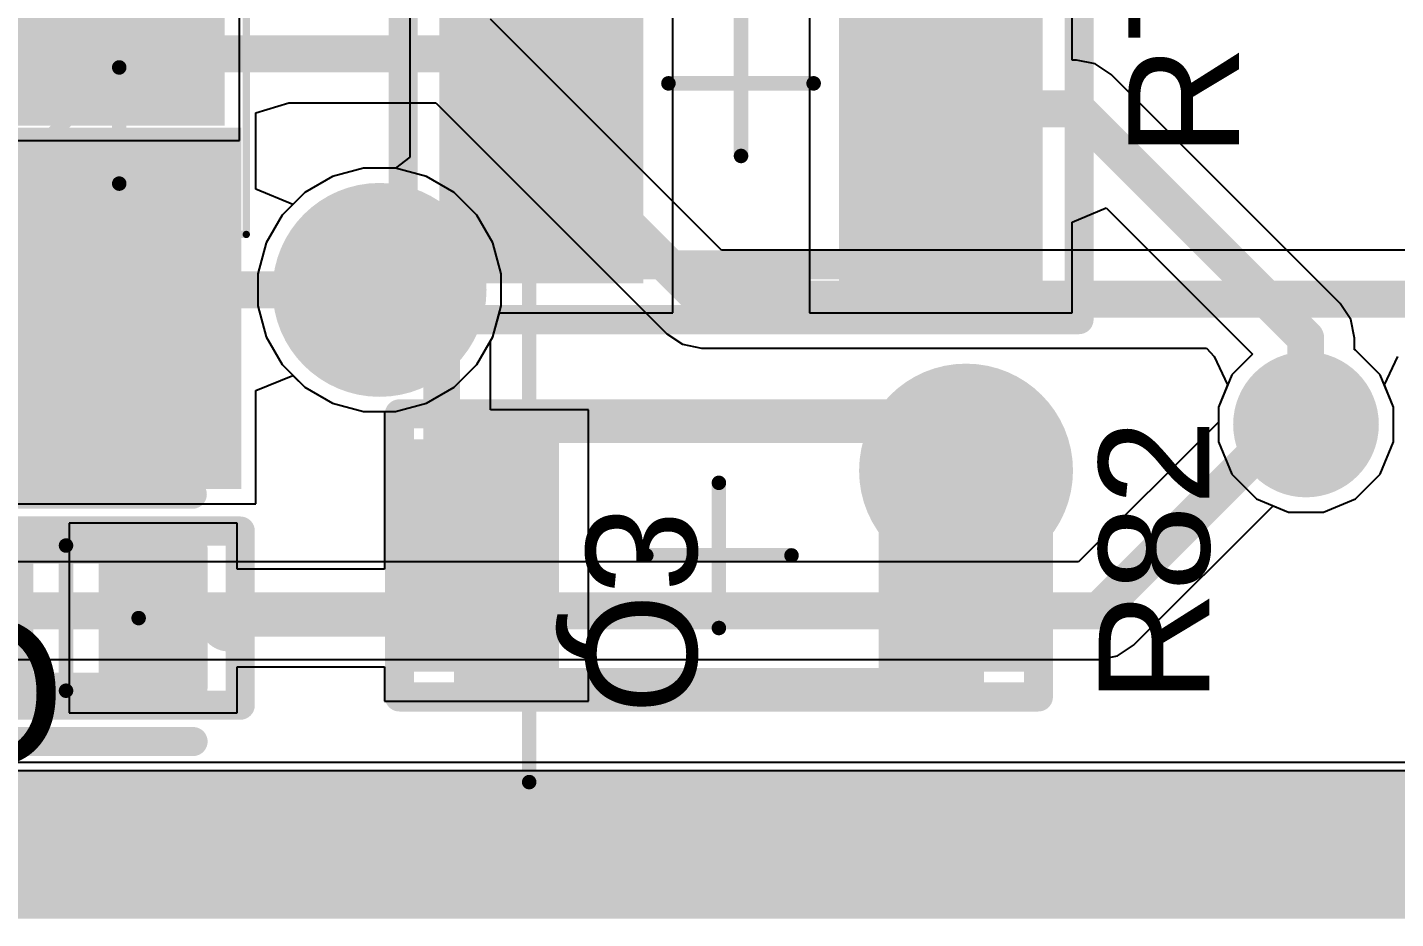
# Model space of a CAD drawing. Header units: inches. Extents: x 2.95 to 6.74, y 1.23 to 4.83.
# Drawn here: x 4.6685 to 5.0395, y 1.3845 to 1.6262 of the extents above; entities that cross this region are included whole.
import ezdxf

# ---------------------------------------------------------------- set-up
doc = ezdxf.new("R2010")
doc.units = ezdxf.units.IN
doc.header["$MEASUREMENT"] = 0
for name, color, linetype in [('Bottom Layer', 5, 'Continuous'), ('Bottom Overlay', 54, 'Continuous'), ('Bottom Paste', 16, 'Continuous'), ('Bottom Solder', 6, 'Continuous'), ('GND', 76, 'Continuous'), ('Keep-Out Layer', 6, 'Continuous'), ('Mechanical 15', 56, 'Continuous'), ('Mechanical 5', 56, 'Continuous'), ('Mechanical 8', 56, 'Continuous'), ('PWR', 16, 'Continuous'), ('Top 3D Body', 56, 'Continuous'), ('Top Assembly', 56, 'Continuous'), ('Top Component Center', 56, 'Continuous'), ('Top Courtyard', 56, 'Continuous'), ('Top Layer', 1, 'Continuous'), ('Top Overlay', 2, 'Continuous'), ('Top Paste', 8, 'Continuous'), ('Top Solder', 216, 'Continuous'), ('Via Holes', 16, 'Continuous')]:
    doc.layers.add(name, color=color, linetype=linetype)
doc.styles.add('Arial', font='', dxfattribs={"height": 0.2})
doc.styles.get('Arial').set_extended_font_data('Arial')

# ---------------------------------------------------------------- blocks, each defined once
blk = doc.blocks.new('FP_RMCF1206_MFG_24')
at = {"layer": 'Top Layer'}
for points in [[(-0.08267715, 0.03149605), (-0.04330705, 0.03149605), (-0.04330705, -0.03149605), (-0.08267715, -0.03149605)], [(0.04330705, 0.03149605), (0.08267715, 0.03149605), (0.08267715, -0.03149605), (0.04330705, -0.03149605)]]:
    blk.add_hatch(color=1, dxfattribs=at).paths.add_polyline_path(points)
at = {"layer": 'Top Paste'}
for points in [[(-0.08267715, 0.03149605), (-0.04330705, 0.03149605), (-0.04330705, -0.03149605), (-0.08267715, -0.03149605)], [(0.04330705, 0.03149605), (0.08267715, 0.03149605), (0.08267715, -0.03149605), (0.04330705, -0.03149605)]]:
    blk.add_hatch(color=8, dxfattribs=at).paths.add_polyline_path(points)
at = {"layer": 'Top Solder'}
for points in [[(-0.08267715, 0.03149605), (-0.04330705, 0.03149605), (-0.04330705, -0.03149605), (-0.08267715, -0.03149605)], [(0.04330705, 0.03149605), (0.08267715, 0.03149605), (0.08267715, -0.03149605), (0.04330705, -0.03149605)]]:
    blk.add_hatch(color=216, dxfattribs=at).paths.add_polyline_path(points)
at = {"layer": 'Top 3D Body'}
for points in [[(0.0679134, 0.0344488, 0.007874, 0.007874, 0), (-0.0679134, 0.0344488, 0.007874, 0.007874, 0)], [(-0.0679134, 0.0344488, 0.007874, 0.007874, 0), (-0.0679134, -0.0344488, 0.007874, 0.007874, 0)], [(0.0679134, 0.0344488, 0.007874, 0.007874, 0), (0.0679134, -0.0344488, 0.007874, 0.007874, 0)], [(0.0679134, -0.0344488, 0.007874, 0.007874, 0), (-0.0679134, -0.0344488, 0.007874, 0.007874, 0)]]:
    blk.add_lwpolyline(points, format="xyseb", dxfattribs=at)
for points in [[(-0.0698819, 0.0344488, 0.003937, 0.003937, 1), (-0.0659449, 0.0344488, 0.003937, 0.003937, 1)], [(-0.0698819, 0.0344488, 0.003937, 0.003937, 1), (-0.0659449, 0.0344488, 0.003937, 0.003937, 1)], [(0.0659449, 0.0344488, 0.003937, 0.003937, 1), (0.0698819, 0.0344488, 0.003937, 0.003937, 1)], [(0.0659449, 0.0344488, 0.003937, 0.003937, 1), (0.0698819, 0.0344488, 0.003937, 0.003937, 1)], [(-0.0698819, -0.0344488, 0.003937, 0.003937, 1), (-0.0659449, -0.0344488, 0.003937, 0.003937, 1)], [(-0.0698819, -0.0344488, 0.003937, 0.003937, 1), (-0.0659449, -0.0344488, 0.003937, 0.003937, 1)], [(0.0659449, -0.0344488, 0.003937, 0.003937, 1), (0.0698819, -0.0344488, 0.003937, 0.003937, 1)], [(0.0659449, -0.0344488, 0.003937, 0.003937, 1), (0.0698819, -0.0344488, 0.003937, 0.003937, 1)]]:
    blk.add_lwpolyline(points, format="xyseb", close=True, dxfattribs=at)
at = {"layer": 'Top Assembly'}
for points in [[(0.0866142, 0.0383858, 0.007874, 0.007874, 0), (-0.0866142, 0.0383858, 0.007874, 0.007874, 0)], [(-0.0866142, 0.0383858, 0.007874, 0.007874, 0), (-0.0866142, -0.0383858, 0.007874, 0.007874, 0)], [(0.0866142, 0.0383858, 0.007874, 0.007874, 0), (0.0866142, -0.0383858, 0.007874, 0.007874, 0)], [(0.0866142, -0.0383858, 0.007874, 0.007874, 0), (-0.0866142, -0.0383858, 0.007874, 0.007874, 0)]]:
    blk.add_lwpolyline(points, format="xyseb", dxfattribs=at)
for points in [[(-0.0885827, 0.0383858, 0.003937, 0.003937, 1), (-0.0846457, 0.0383858, 0.003937, 0.003937, 1)], [(-0.0885827, 0.0383858, 0.003937, 0.003937, 1), (-0.0846457, 0.0383858, 0.003937, 0.003937, 1)], [(0.0846457, 0.0383858, 0.003937, 0.003937, 1), (0.0885827, 0.0383858, 0.003937, 0.003937, 1)], [(0.0846457, 0.0383858, 0.003937, 0.003937, 1), (0.0885827, 0.0383858, 0.003937, 0.003937, 1)], [(-0.0885827, -0.0383858, 0.003937, 0.003937, 1), (-0.0846457, -0.0383858, 0.003937, 0.003937, 1)], [(-0.0885827, -0.0383858, 0.003937, 0.003937, 1), (-0.0846457, -0.0383858, 0.003937, 0.003937, 1)], [(0.0846457, -0.0383858, 0.003937, 0.003937, 1), (0.0885827, -0.0383858, 0.003937, 0.003937, 1)], [(0.0846457, -0.0383858, 0.003937, 0.003937, 1), (0.0885827, -0.0383858, 0.003937, 0.003937, 1)]]:
    blk.add_lwpolyline(points, format="xyseb", close=True, dxfattribs=at)
at = {"layer": 'Top Component Center'}
for points in [[(0, 0.019685, 0.003937, 0.003937, 0), (0, -0.019685, 0.003937, 0.003937, 0)], [(0.019685, 0, 0.003937, 0.003937, 0), (-0.019685, 0, 0.003937, 0.003937, 0)]]:
    blk.add_lwpolyline(points, format="xyseb", dxfattribs=at)
for points in [[(-0.0009842, 0.019685, 0.0019685, 0.0019685, 1), (0.0009842, 0.019685, 0.0019685, 0.0019685, 1)], [(-0.0206692, 0, 0.0019685, 0.0019685, 1), (-0.0187008, 0, 0.0019685, 0.0019685, 1)], [(0.0187008, 0, 0.0019685, 0.0019685, 1), (0.0206692, 0, 0.0019685, 0.0019685, 1)], [(-0.0009842, -0.019685, 0.0019685, 0.0019685, 1), (0.0009842, -0.019685, 0.0019685, 0.0019685, 1)]]:
    blk.add_lwpolyline(points, format="xyseb", close=True, dxfattribs=at)
at = {"layer": 'Top Courtyard'}
for points in [[(0.0866142, 0.0383858, 0.007874, 0.007874, 0), (-0.0866142, 0.0383858, 0.007874, 0.007874, 0)], [(-0.0866142, 0.0383858, 0.007874, 0.007874, 0), (-0.0866142, -0.0383858, 0.007874, 0.007874, 0)], [(0.0866142, 0.0383858, 0.007874, 0.007874, 0), (0.0866142, -0.0383858, 0.007874, 0.007874, 0)], [(0.0866142, -0.0383858, 0.007874, 0.007874, 0), (-0.0866142, -0.0383858, 0.007874, 0.007874, 0)]]:
    blk.add_lwpolyline(points, format="xyseb", dxfattribs=at)
for points in [[(-0.0885827, 0.0383858, 0.003937, 0.003937, 1), (-0.0846457, 0.0383858, 0.003937, 0.003937, 1)], [(-0.0885827, 0.0383858, 0.003937, 0.003937, 1), (-0.0846457, 0.0383858, 0.003937, 0.003937, 1)], [(0.0846457, 0.0383858, 0.003937, 0.003937, 1), (0.0885827, 0.0383858, 0.003937, 0.003937, 1)], [(0.0846457, 0.0383858, 0.003937, 0.003937, 1), (0.0885827, 0.0383858, 0.003937, 0.003937, 1)], [(-0.0885827, -0.0383858, 0.003937, 0.003937, 1), (-0.0846457, -0.0383858, 0.003937, 0.003937, 1)], [(-0.0885827, -0.0383858, 0.003937, 0.003937, 1), (-0.0846457, -0.0383858, 0.003937, 0.003937, 1)], [(0.0846457, -0.0383858, 0.003937, 0.003937, 1), (0.0885827, -0.0383858, 0.003937, 0.003937, 1)], [(0.0846457, -0.0383858, 0.003937, 0.003937, 1), (0.0885827, -0.0383858, 0.003937, 0.003937, 1)]]:
    blk.add_lwpolyline(points, format="xyseb", close=True, dxfattribs=at)
at = {"layer": 'Top Overlay'}
for points in [[(0.0285433, 0.0344488, 0.007874, 0.007874, 0), (-0.0285433, 0.0344488, 0.007874, 0.007874, 0)], [(0.0285433, -0.0344488, 0.007874, 0.007874, 0), (-0.0285433, -0.0344488, 0.007874, 0.007874, 0)]]:
    blk.add_lwpolyline(points, format="xyseb", dxfattribs=at)
for points in [[(-0.0305118, 0.0344488, 0.003937, 0.003937, 1), (-0.0265748, 0.0344488, 0.003937, 0.003937, 1)], [(0.0265748, 0.0344488, 0.003937, 0.003937, 1), (0.0305118, 0.0344488, 0.003937, 0.003937, 1)], [(-0.0305118, -0.0344488, 0.003937, 0.003937, 1), (-0.0265748, -0.0344488, 0.003937, 0.003937, 1)], [(0.0265748, -0.0344488, 0.003937, 0.003937, 1), (0.0305118, -0.0344488, 0.003937, 0.003937, 1)]]:
    blk.add_lwpolyline(points, format="xyseb", close=True, dxfattribs=at)
blk = doc.blocks.new('FP_RMCF1210_IPC_B_31')
at = {"layer": 'Top Layer'}
for points in [[(-0.08179085, 0.0542318), (-0.02652495, 0.0542318), (-0.02652495, -0.0542318), (-0.08179085, -0.0542318)], [(0.02652495, 0.0542318), (0.08179085, 0.0542318), (0.08179085, -0.0542318), (0.02652495, -0.0542318)]]:
    blk.add_hatch(color=1, dxfattribs=at).paths.add_polyline_path(points)
at = {"layer": 'Top Paste'}
for points in [[(-0.08179085, 0.0542318), (-0.02652495, 0.0542318), (-0.02652495, -0.0542318), (-0.08179085, -0.0542318)], [(0.02652495, 0.0542318), (0.08179085, 0.0542318), (0.08179085, -0.0542318), (0.02652495, -0.0542318)]]:
    blk.add_hatch(color=8, dxfattribs=at).paths.add_polyline_path(points)
at = {"layer": 'Top Solder'}
for points in [[(-0.08179085, 0.0542318), (-0.02652495, 0.0542318), (-0.02652495, -0.0542318), (-0.08179085, -0.0542318)], [(0.02652495, 0.0542318), (0.08179085, 0.0542318), (0.08179085, -0.0542318), (0.02652495, -0.0542318)]]:
    blk.add_hatch(color=216, dxfattribs=at).paths.add_polyline_path(points)
at = {"layer": 'Top 3D Body'}
for points in [[(0.0629921, 0.0492126, 0.007874, 0.007874, 0), (-0.0629921, 0.0492126, 0.007874, 0.007874, 0)], [(-0.0629921, 0.0492126, 0.007874, 0.007874, 0), (-0.0629921, -0.0492126, 0.007874, 0.007874, 0)], [(0.0629921, 0.0492126, 0.007874, 0.007874, 0), (0.0629921, -0.0492126, 0.007874, 0.007874, 0)], [(0.0629921, -0.0492126, 0.007874, 0.007874, 0), (-0.0629921, -0.0492126, 0.007874, 0.007874, 0)]]:
    blk.add_lwpolyline(points, format="xyseb", dxfattribs=at)
for points in [[(-0.0649606, 0.0492126, 0.003937, 0.003937, 1), (-0.0610236, 0.0492126, 0.003937, 0.003937, 1)], [(-0.0649606, 0.0492126, 0.003937, 0.003937, 1), (-0.0610236, 0.0492126, 0.003937, 0.003937, 1)], [(0.0610236, 0.0492126, 0.003937, 0.003937, 1), (0.0649606, 0.0492126, 0.003937, 0.003937, 1)], [(0.0610236, 0.0492126, 0.003937, 0.003937, 1), (0.0649606, 0.0492126, 0.003937, 0.003937, 1)], [(-0.0649606, -0.0492126, 0.003937, 0.003937, 1), (-0.0610236, -0.0492126, 0.003937, 0.003937, 1)], [(-0.0649606, -0.0492126, 0.003937, 0.003937, 1), (-0.0610236, -0.0492126, 0.003937, 0.003937, 1)], [(0.0610236, -0.0492126, 0.003937, 0.003937, 1), (0.0649606, -0.0492126, 0.003937, 0.003937, 1)], [(0.0610236, -0.0492126, 0.003937, 0.003937, 1), (0.0649606, -0.0492126, 0.003937, 0.003937, 1)]]:
    blk.add_lwpolyline(points, format="xyseb", close=True, dxfattribs=at)
at = {"layer": 'Top Assembly'}
for points in [[(0.0916334, 0.0640743, 0.007874, 0.007874, 0), (-0.0916333, 0.0640743, 0.007874, 0.007874, 0)], [(-0.0916333, 0.0640743, 0.007874, 0.007874, 0), (-0.0916333, -0.0640744, 0.007874, 0.007874, 0)], [(0.0916334, 0.0640743, 0.007874, 0.007874, 0), (0.0916334, -0.0640744, 0.007874, 0.007874, 0)], [(0.0916334, -0.0640744, 0.007874, 0.007874, 0), (-0.0916333, -0.0640744, 0.007874, 0.007874, 0)]]:
    blk.add_lwpolyline(points, format="xyseb", dxfattribs=at)
for points in [[(-0.0936018, 0.0640743, 0.003937, 0.003937, 1), (-0.0896648, 0.0640743, 0.003937, 0.003937, 1)], [(-0.0936018, 0.0640743, 0.003937, 0.003937, 1), (-0.0896648, 0.0640743, 0.003937, 0.003937, 1)], [(0.0896649, 0.0640743, 0.003937, 0.003937, 1), (0.0936019, 0.0640743, 0.003937, 0.003937, 1)], [(0.0896649, 0.0640743, 0.003937, 0.003937, 1), (0.0936019, 0.0640743, 0.003937, 0.003937, 1)], [(-0.0936018, -0.0640744, 0.003937, 0.003937, 1), (-0.0896648, -0.0640744, 0.003937, 0.003937, 1)], [(-0.0936018, -0.0640744, 0.003937, 0.003937, 1), (-0.0896648, -0.0640744, 0.003937, 0.003937, 1)], [(0.0896649, -0.0640744, 0.003937, 0.003937, 1), (0.0936019, -0.0640744, 0.003937, 0.003937, 1)], [(0.0896649, -0.0640744, 0.003937, 0.003937, 1), (0.0936019, -0.0640744, 0.003937, 0.003937, 1)]]:
    blk.add_lwpolyline(points, format="xyseb", close=True, dxfattribs=at)
at = {"layer": 'Top Component Center'}
for points in [[(0, 0.019685, 0.003937, 0.003937, 0), (0, -0.019685, 0.003937, 0.003937, 0)], [(0.019685, 0, 0.003937, 0.003937, 0), (-0.019685, 0, 0.003937, 0.003937, 0)]]:
    blk.add_lwpolyline(points, format="xyseb", dxfattribs=at)
for points in [[(-0.0009842, 0.019685, 0.0019685, 0.0019685, 1), (0.0009842, 0.019685, 0.0019685, 0.0019685, 1)], [(-0.0206692, 0, 0.0019685, 0.0019685, 1), (-0.0187008, 0, 0.0019685, 0.0019685, 1)], [(0.0187008, 0, 0.0019685, 0.0019685, 1), (0.0206692, 0, 0.0019685, 0.0019685, 1)], [(-0.0009842, -0.019685, 0.0019685, 0.0019685, 1), (0.0009842, -0.019685, 0.0019685, 0.0019685, 1)]]:
    blk.add_lwpolyline(points, format="xyseb", close=True, dxfattribs=at)
at = {"layer": 'Top Courtyard'}
for points in [[(0.0916334, 0.0640743, 0.007874, 0.007874, 0), (-0.0916333, 0.0640743, 0.007874, 0.007874, 0)], [(-0.0916333, 0.0640743, 0.007874, 0.007874, 0), (-0.0916333, -0.0640743, 0.007874, 0.007874, 0)], [(0.0916334, 0.0640743, 0.007874, 0.007874, 0), (0.0916334, -0.0640743, 0.007874, 0.007874, 0)], [(0.0916334, -0.0640743, 0.007874, 0.007874, 0), (-0.0916333, -0.0640743, 0.007874, 0.007874, 0)]]:
    blk.add_lwpolyline(points, format="xyseb", dxfattribs=at)
for points in [[(-0.0936018, 0.0640743, 0.003937, 0.003937, 1), (-0.0896648, 0.0640743, 0.003937, 0.003937, 1)], [(-0.0936018, 0.0640743, 0.003937, 0.003937, 1), (-0.0896648, 0.0640743, 0.003937, 0.003937, 1)], [(0.0896649, 0.0640743, 0.003937, 0.003937, 1), (0.0936019, 0.0640743, 0.003937, 0.003937, 1)], [(0.0896649, 0.0640743, 0.003937, 0.003937, 1), (0.0936019, 0.0640743, 0.003937, 0.003937, 1)], [(-0.0936018, -0.0640743, 0.003937, 0.003937, 1), (-0.0896648, -0.0640743, 0.003937, 0.003937, 1)], [(-0.0936018, -0.0640743, 0.003937, 0.003937, 1), (-0.0896648, -0.0640743, 0.003937, 0.003937, 1)], [(0.0896649, -0.0640743, 0.003937, 0.003937, 1), (0.0936019, -0.0640743, 0.003937, 0.003937, 1)], [(0.0896649, -0.0640743, 0.003937, 0.003937, 1), (0.0936019, -0.0640743, 0.003937, 0.003937, 1)]]:
    blk.add_lwpolyline(points, format="xyseb", close=True, dxfattribs=at)
at = {"layer": 'Top Overlay'}
for points in [[(0.0147139, 0.0542318, 0.007874, 0.007874, 0), (-0.0147139, 0.0542318, 0.007874, 0.007874, 0)], [(0.0147139, -0.0542318, 0.007874, 0.007874, 0), (-0.0147139, -0.0542318, 0.007874, 0.007874, 0)]]:
    blk.add_lwpolyline(points, format="xyseb", dxfattribs=at)
for points in [[(-0.0166824, 0.0542318, 0.003937, 0.003937, 1), (-0.0127454, 0.0542318, 0.003937, 0.003937, 1)], [(0.0127454, 0.0542318, 0.003937, 0.003937, 1), (0.0166824, 0.0542318, 0.003937, 0.003937, 1)], [(-0.0166824, -0.0542318, 0.003937, 0.003937, 1), (-0.0127454, -0.0542318, 0.003937, 0.003937, 1)], [(0.0127454, -0.0542318, 0.003937, 0.003937, 1), (0.0166824, -0.0542318, 0.003937, 0.003937, 1)]]:
    blk.add_lwpolyline(points, format="xyseb", close=True, dxfattribs=at)
blk = doc.blocks.new('SQD30N0520L_GE3_B_92')
at = {"layer": 'Bottom Layer'}
blk.add_hatch(color=5, dxfattribs=at).paths.add_polyline_path([(-0.0349803, 0), (-0.0349803, -0.09), (-0.0899803, -0.09), (-0.0899803, 0)])
at = {"layer": 'Bottom Paste'}
blk.add_hatch(color=16, dxfattribs=at).paths.add_polyline_path([(-0.0349803, 0), (-0.0349803, -0.09), (-0.0899803, -0.09), (-0.0899803, 0)])
at = {"layer": 'Bottom Solder'}
blk.add_hatch(color=6, dxfattribs=at).paths.add_polyline_path([(-0.03098030000000001, 0.004), (-0.0309803, -0.094), (-0.0939803, -0.094), (-0.0939803, 0.004)])
at = {"layer": 'Bottom Overlay'}
for points in [[(-0.0944882, 0.0401575, 0.007874, 0.007874, -0.9999999999999999), (-0.0866142, 0.0401575, 0.007874, 0.007874, 0)], [(-0.0866142, 0.0401575, 0.007874, 0.007874, -0.9999999999999999), (-0.0944882, 0.0401575, 0.007874, 0.007874, 0)]]:
    blk.add_lwpolyline(points, format="xyseb", dxfattribs=at)
for points in [[(-0.0964567, 0.0401575, 0.003937, 0.003937, 1), (-0.0925197, 0.0401575, 0.003937, 0.003937, 1)], [(-0.0964567, 0.0401575, 0.003937, 0.003937, 1), (-0.0925197, 0.0401575, 0.003937, 0.003937, 1)], [(-0.0885827, 0.0401575, 0.003937, 0.003937, 1), (-0.0846457, 0.0401575, 0.003937, 0.003937, 1)], [(-0.0885827, 0.0401575, 0.003937, 0.003937, 1), (-0.0846457, 0.0401575, 0.003937, 0.003937, 1)]]:
    blk.add_lwpolyline(points, format="xyseb", close=True, dxfattribs=at)
at = {"layer": 'Mechanical 15'}
for points in [[(0.1720472, 0.0834646, 0.003937, 0.003937, 0), (-0.1720472, 0.0834646, 0.003937, 0.003937, 0)], [(-0.1720472, 0.0834646, 0.003937, 0.003937, 0), (-0.1720472, -0.4603543, 0.003937, 0.003937, 0)]]:
    blk.add_lwpolyline(points, format="xyseb", dxfattribs=at)
blk.add_lwpolyline([(-0.1730314, 0.0834646, 0.0019685, 0.0019685, 1), (-0.171063, 0.0834646, 0.0019685, 0.0019685, 1)], format="xyseb", close=True, dxfattribs=at)
blk.add_lwpolyline([(-0.1730314, 0.0834646, 0.0019685, 0.0019685, 1), (-0.171063, 0.0834646, 0.0019685, 0.0019685, 1)], format="xyseb", close=True, dxfattribs=at)
blk = doc.blocks.new('DIOM5026X220N_113')
at = {"layer": 'Top Layer'}
for points in [[(-0.12303155, 0.03149605), (-0.03444885, 0.03149605), (-0.03444885, -0.03149605), (-0.12303155, -0.03149605)], [(0.03444885, 0.03149605), (0.12303155, 0.03149605), (0.12303155, -0.03149605), (0.03444885, -0.03149605)]]:
    blk.add_hatch(color=1, dxfattribs=at).paths.add_polyline_path(points)
at = {"layer": 'Top Paste'}
for points in [[(-0.12303155, 0.03149605), (-0.03444885, 0.03149605), (-0.03444885, -0.03149605), (-0.12303155, -0.03149605)], [(0.03444885, 0.03149605), (0.12303155, 0.03149605), (0.12303155, -0.03149605), (0.03444885, -0.03149605)]]:
    blk.add_hatch(color=8, dxfattribs=at).paths.add_polyline_path(points)
at = {"layer": 'Top Solder'}
for points in [[(-0.12703155, 0.03549605), (-0.03044885, 0.03549605), (-0.03044885, -0.03549605), (-0.12703155, -0.03549605)], [(0.03044885, 0.03549605), (0.12703155, 0.03549605), (0.12703155, -0.03549605), (0.03044885, -0.03549605)]]:
    blk.add_hatch(color=216, dxfattribs=at).paths.add_polyline_path(points)
at = {"layer": 'Mechanical 15'}
for points in [[(0.132874, 0.0649606, 0.0019685, 0.0019685, 0), (-0.132874, 0.0649606, 0.0019685, 0.0019685, 0)], [(-0.132874, 0.0649606, 0.0019685, 0.0019685, 0), (-0.132874, -0.0649606, 0.0019685, 0.0019685, 0)], [(0.132874, 0.0649606, 0.0019685, 0.0019685, 0), (0.132874, -0.0649606, 0.0019685, 0.0019685, 0)], [(0.132874, -0.0649606, 0.0019685, 0.0019685, 0), (-0.132874, -0.0649606, 0.0019685, 0.0019685, 0)]]:
    blk.add_lwpolyline(points, format="xyseb", dxfattribs=at)
for points in [[(-0.1333661, 0.0649606, 0.0009842, 0.0009842, 1), (-0.1323819, 0.0649606, 0.0009842, 0.0009842, 1)], [(-0.1333661, 0.0649606, 0.0009842, 0.0009842, 1), (-0.1323819, 0.0649606, 0.0009842, 0.0009842, 1)], [(0.1323819, 0.0649606, 0.0009842, 0.0009842, 1), (0.1333661, 0.0649606, 0.0009842, 0.0009842, 1)], [(0.1323819, 0.0649606, 0.0009842, 0.0009842, 1), (0.1333661, 0.0649606, 0.0009842, 0.0009842, 1)], [(-0.1333661, -0.0649606, 0.0009842, 0.0009842, 1), (-0.1323819, -0.0649606, 0.0009842, 0.0009842, 1)], [(-0.1333661, -0.0649606, 0.0009842, 0.0009842, 1), (-0.1323819, -0.0649606, 0.0009842, 0.0009842, 1)], [(0.1323819, -0.0649606, 0.0009842, 0.0009842, 1), (0.1333661, -0.0649606, 0.0009842, 0.0009842, 1)], [(0.1323819, -0.0649606, 0.0009842, 0.0009842, 1), (0.1333661, -0.0649606, 0.0009842, 0.0009842, 1)]]:
    blk.add_lwpolyline(points, format="xyseb", close=True, dxfattribs=at)
at = {"layer": 'Top 3D Body'}
for points in [[(0.0984252, 0.0511811, 0.003937, 0.003937, 0), (-0.0984252, 0.0511811, 0.003937, 0.003937, 0)], [(-0.0984252, 0.0511811, 0.003937, 0.003937, 0), (-0.0984252, -0.0511811, 0.003937, 0.003937, 0)], [(-0.0669291, 0.0511811, 0.003937, 0.003937, 0), (-0.0984252, 0.019685, 0.003937, 0.003937, 0)], [(0.0984252, 0.0511811, 0.003937, 0.003937, 0), (0.0984252, -0.0511811, 0.003937, 0.003937, 0)], [(0.0984252, -0.0511811, 0.003937, 0.003937, 0), (-0.0984252, -0.0511811, 0.003937, 0.003937, 0)]]:
    blk.add_lwpolyline(points, format="xyseb", dxfattribs=at)
for points in [[(-0.0994094, 0.0511811, 0.0019685, 0.0019685, 1), (-0.097441, 0.0511811, 0.0019685, 0.0019685, 1)], [(-0.0994094, 0.0511811, 0.0019685, 0.0019685, 1), (-0.097441, 0.0511811, 0.0019685, 0.0019685, 1)], [(-0.0679133, 0.0511811, 0.0019685, 0.0019685, 1), (-0.0659449, 0.0511811, 0.0019685, 0.0019685, 1)], [(0.097441, 0.0511811, 0.0019685, 0.0019685, 1), (0.0994094, 0.0511811, 0.0019685, 0.0019685, 1)], [(0.097441, 0.0511811, 0.0019685, 0.0019685, 1), (0.0994094, 0.0511811, 0.0019685, 0.0019685, 1)], [(-0.0994094, 0.019685, 0.0019685, 0.0019685, 1), (-0.097441, 0.019685, 0.0019685, 0.0019685, 1)], [(-0.0994094, -0.0511811, 0.0019685, 0.0019685, 1), (-0.097441, -0.0511811, 0.0019685, 0.0019685, 1)], [(-0.0994094, -0.0511811, 0.0019685, 0.0019685, 1), (-0.097441, -0.0511811, 0.0019685, 0.0019685, 1)], [(0.097441, -0.0511811, 0.0019685, 0.0019685, 1), (0.0994094, -0.0511811, 0.0019685, 0.0019685, 1)], [(0.097441, -0.0511811, 0.0019685, 0.0019685, 1), (0.0994094, -0.0511811, 0.0019685, 0.0019685, 1)]]:
    blk.add_lwpolyline(points, format="xyseb", close=True, dxfattribs=at)
at = {"layer": 'Top Overlay'}
for points in [[(0.0984252, 0.0511811, 0.007874, 0.007874, 0), (-0.1102362, 0.0511811, 0.007874, 0.007874, 0)], [(0.0984252, -0.0511811, 0.007874, 0.007874, 0), (-0.0984252, -0.0511811, 0.007874, 0.007874, 0)]]:
    blk.add_lwpolyline(points, format="xyseb", dxfattribs=at)
for points in [[(-0.1122047, 0.0511811, 0.003937, 0.003937, 1), (-0.1082677, 0.0511811, 0.003937, 0.003937, 1)], [(0.0964567, 0.0511811, 0.003937, 0.003937, 1), (0.1003937, 0.0511811, 0.003937, 0.003937, 1)], [(-0.1003937, -0.0511811, 0.003937, 0.003937, 1), (-0.0964567, -0.0511811, 0.003937, 0.003937, 1)], [(0.0964567, -0.0511811, 0.003937, 0.003937, 1), (0.1003937, -0.0511811, 0.003937, 0.003937, 1)]]:
    blk.add_lwpolyline(points, format="xyseb", close=True, dxfattribs=at)
blk = doc.blocks.new('FP_C0603C_CF_MFG_147')
at = {"layer": 'Top Layer'}
for points in [[(-0.0383858, 0.01771655), (-0.0088582, 0.01771655), (-0.0088582, -0.01771655), (-0.0383858, -0.01771655)], [(0.0088582, 0.01771655), (0.0383858, 0.01771655), (0.0383858, -0.01771655), (0.0088582, -0.01771655)]]:
    blk.add_hatch(color=1, dxfattribs=at).paths.add_polyline_path(points)
at = {"layer": 'Top Paste'}
for points in [[(-0.0383858, 0.01771655), (-0.0088582, 0.01771655), (-0.0088582, -0.01771655), (-0.0383858, -0.01771655)], [(0.0088582, 0.01771655), (0.0383858, 0.01771655), (0.0383858, -0.01771655), (0.0088582, -0.01771655)]]:
    blk.add_hatch(color=8, dxfattribs=at).paths.add_polyline_path(points)
at = {"layer": 'Top Solder'}
for points in [[(-0.0383858, 0.01771655), (-0.0088582, 0.01771655), (-0.0088582, -0.01771655), (-0.0383858, -0.01771655)], [(0.0088582, 0.01771655), (0.0383858, 0.01771655), (0.0383858, -0.01771655), (0.0088582, -0.01771655)]]:
    blk.add_hatch(color=216, dxfattribs=at).paths.add_polyline_path(points)
at = {"layer": 'Top 3D Body'}
for points in [[(-0.0344488, 0.0187008, 0.007874, 0.007874, 0), (-0.0344488, -0.0187008, 0.007874, 0.007874, 0)], [(0.0344488, 0.0187008, 0.007874, 0.007874, 0), (-0.0344488, 0.0187008, 0.007874, 0.007874, 0)], [(0.0344488, 0.0187008, 0.007874, 0.007874, 0), (0.0344488, -0.0187008, 0.007874, 0.007874, 0)], [(0.0344488, -0.0187008, 0.007874, 0.007874, 0), (-0.0344488, -0.0187008, 0.007874, 0.007874, 0)]]:
    blk.add_lwpolyline(points, format="xyseb", dxfattribs=at)
for points in [[(-0.0364173, 0.0187008, 0.003937, 0.003937, 1), (-0.0324803, 0.0187008, 0.003937, 0.003937, 1)], [(-0.0364173, 0.0187008, 0.003937, 0.003937, 1), (-0.0324803, 0.0187008, 0.003937, 0.003937, 1)], [(0.0324803, 0.0187008, 0.003937, 0.003937, 1), (0.0364173, 0.0187008, 0.003937, 0.003937, 1)], [(0.0324803, 0.0187008, 0.003937, 0.003937, 1), (0.0364173, 0.0187008, 0.003937, 0.003937, 1)], [(-0.0364173, -0.0187008, 0.003937, 0.003937, 1), (-0.0324803, -0.0187008, 0.003937, 0.003937, 1)], [(-0.0364173, -0.0187008, 0.003937, 0.003937, 1), (-0.0324803, -0.0187008, 0.003937, 0.003937, 1)], [(0.0324803, -0.0187008, 0.003937, 0.003937, 1), (0.0364173, -0.0187008, 0.003937, 0.003937, 1)], [(0.0324803, -0.0187008, 0.003937, 0.003937, 1), (0.0364173, -0.0187008, 0.003937, 0.003937, 1)]]:
    blk.add_lwpolyline(points, format="xyseb", close=True, dxfattribs=at)
at = {"layer": 'Top Assembly'}
for points in [[(-0.0472441, 0.023622, 0.007874, 0.007874, 0), (-0.0472441, -0.023622, 0.007874, 0.007874, 0)], [(0.0472441, 0.023622, 0.007874, 0.007874, 0), (-0.0472441, 0.023622, 0.007874, 0.007874, 0)], [(0.0472441, 0.023622, 0.007874, 0.007874, 0), (0.0472441, -0.023622, 0.007874, 0.007874, 0)], [(0.0472441, -0.023622, 0.007874, 0.007874, 0), (-0.0472441, -0.023622, 0.007874, 0.007874, 0)]]:
    blk.add_lwpolyline(points, format="xyseb", dxfattribs=at)
for points in [[(-0.0492126, 0.023622, 0.003937, 0.003937, 1), (-0.0452756, 0.023622, 0.003937, 0.003937, 1)], [(-0.0492126, 0.023622, 0.003937, 0.003937, 1), (-0.0452756, 0.023622, 0.003937, 0.003937, 1)], [(0.0452756, 0.023622, 0.003937, 0.003937, 1), (0.0492126, 0.023622, 0.003937, 0.003937, 1)], [(0.0452756, 0.023622, 0.003937, 0.003937, 1), (0.0492126, 0.023622, 0.003937, 0.003937, 1)], [(-0.0492126, -0.023622, 0.003937, 0.003937, 1), (-0.0452756, -0.023622, 0.003937, 0.003937, 1)], [(-0.0492126, -0.023622, 0.003937, 0.003937, 1), (-0.0452756, -0.023622, 0.003937, 0.003937, 1)], [(0.0452756, -0.023622, 0.003937, 0.003937, 1), (0.0492126, -0.023622, 0.003937, 0.003937, 1)], [(0.0452756, -0.023622, 0.003937, 0.003937, 1), (0.0492126, -0.023622, 0.003937, 0.003937, 1)]]:
    blk.add_lwpolyline(points, format="xyseb", close=True, dxfattribs=at)
at = {"layer": 'Top Component Center'}
for points in [[(0, 0.019685, 0.003937, 0.003937, 0), (0, -0.019685, 0.003937, 0.003937, 0)], [(0.019685, 0, 0.003937, 0.003937, 0), (-0.019685, 0, 0.003937, 0.003937, 0)]]:
    blk.add_lwpolyline(points, format="xyseb", dxfattribs=at)
for points in [[(-0.0009842, 0.019685, 0.0019685, 0.0019685, 1), (0.0009842, 0.019685, 0.0019685, 0.0019685, 1)], [(-0.0206692, 0, 0.0019685, 0.0019685, 1), (-0.0187008, 0, 0.0019685, 0.0019685, 1)], [(0.0187008, 0, 0.0019685, 0.0019685, 1), (0.0206692, 0, 0.0019685, 0.0019685, 1)], [(-0.0009842, -0.019685, 0.0019685, 0.0019685, 1), (0.0009842, -0.019685, 0.0019685, 0.0019685, 1)]]:
    blk.add_lwpolyline(points, format="xyseb", close=True, dxfattribs=at)
at = {"layer": 'Top Courtyard'}
for points in [[(-0.0472441, 0.023622, 0.007874, 0.007874, 0), (-0.0472441, -0.023622, 0.007874, 0.007874, 0)], [(0.0472441, 0.023622, 0.007874, 0.007874, 0), (-0.0472441, 0.023622, 0.007874, 0.007874, 0)], [(0.0472441, 0.023622, 0.007874, 0.007874, 0), (0.0472441, -0.023622, 0.007874, 0.007874, 0)], [(0.0472441, -0.023622, 0.007874, 0.007874, 0), (-0.0472441, -0.023622, 0.007874, 0.007874, 0)]]:
    blk.add_lwpolyline(points, format="xyseb", dxfattribs=at)
for points in [[(-0.0492126, 0.023622, 0.003937, 0.003937, 1), (-0.0452756, 0.023622, 0.003937, 0.003937, 1)], [(-0.0492126, 0.023622, 0.003937, 0.003937, 1), (-0.0452756, 0.023622, 0.003937, 0.003937, 1)], [(0.0452756, 0.023622, 0.003937, 0.003937, 1), (0.0492126, 0.023622, 0.003937, 0.003937, 1)], [(0.0452756, 0.023622, 0.003937, 0.003937, 1), (0.0492126, 0.023622, 0.003937, 0.003937, 1)], [(-0.0492126, -0.023622, 0.003937, 0.003937, 1), (-0.0452756, -0.023622, 0.003937, 0.003937, 1)], [(-0.0492126, -0.023622, 0.003937, 0.003937, 1), (-0.0452756, -0.023622, 0.003937, 0.003937, 1)], [(0.0452756, -0.023622, 0.003937, 0.003937, 1), (0.0492126, -0.023622, 0.003937, 0.003937, 1)], [(0.0452756, -0.023622, 0.003937, 0.003937, 1), (0.0492126, -0.023622, 0.003937, 0.003937, 1)]]:
    blk.add_lwpolyline(points, format="xyseb", close=True, dxfattribs=at)
at = {"layer": 'Top Overlay'}
for points in [[(0.0344488, 0.0334646, 0.007874, 0.007874, 0), (-0.0344488, 0.0334646, 0.007874, 0.007874, 0)], [(0.0346588, -0.0335827, 0.007874, 0.007874, 0), (-0.0342389, -0.0335827, 0.007874, 0.007874, 0)]]:
    blk.add_lwpolyline(points, format="xyseb", dxfattribs=at)
for points in [[(-0.0364173, 0.0334646, 0.003937, 0.003937, 1), (-0.0324803, 0.0334646, 0.003937, 0.003937, 1)], [(0.0324803, 0.0334646, 0.003937, 0.003937, 1), (0.0364173, 0.0334646, 0.003937, 0.003937, 1)], [(-0.0362074, -0.0335827, 0.003937, 0.003937, 1), (-0.0322704, -0.0335827, 0.003937, 0.003937, 1)], [(0.0326903, -0.0335827, 0.003937, 0.003937, 1), (0.0366273, -0.0335827, 0.003937, 0.003937, 1)]]:
    blk.add_lwpolyline(points, format="xyseb", close=True, dxfattribs=at)
at = {"layer": 'Top Assembly', "style": 'Arial'}
blk.add_text('C30', height=0.0393701, dxfattribs=at).set_placement((-3e-07, 0.0004365))

msp = doc.modelspace()

# ---------------------------------------------------------------- hatches: boundary and pattern name
at = {"layer": 'Bottom Layer'}
h = msp.add_hatch(color=5, dxfattribs=at)
edge = h.paths.add_edge_path()
edge.add_arc((4.764, 1.555), 0.025, 0, 360)
h = msp.add_hatch(color=5, dxfattribs=at)
edge = h.paths.add_edge_path()
edge.add_arc((5.0151684, 1.518496), 0.01575, 0, 360)
h = msp.add_hatch(color=5, dxfattribs=at)
edge = h.paths.add_edge_path()
edge.add_arc((4.923, 1.506), 0.025, 0, 360)
at = {"layer": 'Bottom Solder'}
h = msp.add_hatch(color=6, dxfattribs=at)
edge = h.paths.add_edge_path()
edge.add_arc((4.764, 1.555), 0.029, 0, 360)
h = msp.add_hatch(color=6, dxfattribs=at)
edge = h.paths.add_edge_path()
edge.add_arc((5.0151684, 1.518496), 0.01975, 0, 360)
h = msp.add_hatch(color=6, dxfattribs=at)
edge = h.paths.add_edge_path()
edge.add_arc((4.923, 1.506), 0.029, 0, 360)
at = {"layer": 'GND'}
h = msp.add_hatch(color=76, dxfattribs=at)
edge = h.paths.add_edge_path()
edge.add_arc((4.764, 1.555), 0.024, 0, 360)
h = msp.add_hatch(color=76, dxfattribs=at)
edge = h.paths.add_edge_path()
edge.add_arc((5.0151684, 1.518496), 0.01775, 0, 360)
at = {"layer": 'PWR'}
h = msp.add_hatch(color=16, dxfattribs=at)
edge = h.paths.add_edge_path()
edge.add_arc((4.764, 1.555), 0.024, 0, 360)
h = msp.add_hatch(color=16, dxfattribs=at)
edge = h.paths.add_edge_path()
edge.add_arc((5.0151684, 1.518496), 0.01775, 0, 360)
h = msp.add_hatch(color=16, dxfattribs=at)
edge = h.paths.add_edge_path()
edge.add_arc((4.923, 1.506), 0.024, 0, 360)
at = {"layer": 'Top Layer'}
h = msp.add_hatch(color=1, dxfattribs=at)
edge = h.paths.add_edge_path()
edge.add_arc((4.764, 1.555), 0.025, 0, 360)
h = msp.add_hatch(color=1, dxfattribs=at)
edge = h.paths.add_edge_path()
edge.add_arc((5.0151684, 1.518496), 0.01575, 0, 360)
h = msp.add_hatch(color=1, dxfattribs=at)
edge = h.paths.add_edge_path()
edge.add_arc((4.923, 1.506), 0.025, 0, 360)
at = {"layer": 'Top Solder'}
h = msp.add_hatch(color=216, dxfattribs=at)
edge = h.paths.add_edge_path()
edge.add_arc((4.764, 1.555), 0.029, 0, 360)
h = msp.add_hatch(color=216, dxfattribs=at)
edge = h.paths.add_edge_path()
edge.add_arc((5.0151684, 1.518496), 0.01975, 0, 360)
h = msp.add_hatch(color=216, dxfattribs=at)
edge = h.paths.add_edge_path()
edge.add_arc((4.923, 1.506), 0.029, 0, 360)
at = {"layer": 'Via Holes'}
h = msp.add_hatch(color=7, dxfattribs=at)
edge = h.paths.add_edge_path()
edge.add_arc((4.764, 1.555), 0.014, 0, 360)
h = msp.add_hatch(color=7, dxfattribs=at)
edge = h.paths.add_edge_path()
edge.add_arc((5.0151684, 1.518496), 0.00775, 0, 360)
h = msp.add_hatch(color=7, dxfattribs=at)
edge = h.paths.add_edge_path()
edge.add_arc((4.923, 1.506), 0.014, 0, 360)

# ---------------------------------------------------------------- linework, layer by layer
at = {"layer": 'Bottom Layer'}
for p, q in [((4.8567344, 1.5657507), (4.7941126, 1.6283725)), ((4.7305, 1.5822797), (4.7305001, 1.6029999)), ((4.7305001, 1.6029999), (4.7393629, 1.6057453)), ((4.7393629, 1.6057453), (4.7792498, 1.6057453)), ((4.7792498, 1.6057453), (4.8418716, 1.5431235)), ((4.7596555, 1.588), (4.7512625, 1.5857511)), ((4.7683445, 1.588), (4.7596555, 1.588)), ((4.7767375, 1.5857511), (4.7683445, 1.588)), ((4.7512625, 1.5857511), (4.7437375, 1.5814066)), ((4.7842625, 1.5814066), (4.7767375, 1.5857511)), ((4.7405, 1.5781691), (4.7305, 1.5822797)), ((4.7437375, 1.5814066), (4.7405, 1.5781691)), ((4.7904066, 1.5752625), (4.7842625, 1.5814066)), ((4.7947511, 1.5677375), (4.7904066, 1.5752625)), ((4.797, 1.5593445), (4.7947511, 1.5677375)), ((5.1109518, 1.5657507), (4.8567344, 1.5657507)), ((4.797, 1.5506555), (4.797, 1.5593445)), ((4.7947511, 1.5422625), (4.797, 1.5506555)), ((4.7904066, 1.5347375), (4.7947511, 1.5422625)), ((4.8418716, 1.5431235), (4.8461718, 1.5402502)), ((4.8461718, 1.5402502), (4.8512441, 1.5392413)), ((4.8512441, 1.5392413), (4.9881839, 1.5392413)), ((4.9881839, 1.5392413), (4.9903165, 1.5369712)), ((4.9903165, 1.5369712), (4.9939124, 1.5292412)), ((5.0364244, 1.5292412), (5.0400203, 1.5369712)), ((4.7842625, 1.5285934), (4.7904066, 1.5347375)), ((4.7305, 1.5277203), (4.7405, 1.5318309)), ((4.7405, 1.5318309), (4.7437375, 1.5285934)), ((4.7437375, 1.5285934), (4.7512625, 1.5242489)), ((4.7767375, 1.5242489), (4.7842625, 1.5285934)), ((4.9939124, 1.5292412), (4.9914184, 1.5232202)), ((5.0389184, 1.5232202), (5.0364244, 1.5292412)), ((4.7305, 1.497), (4.7305, 1.5277203)), ((4.7512625, 1.5242489), (4.7596555, 1.522)), ((4.7596555, 1.522), (4.7683445, 1.522)), ((4.7683445, 1.522), (4.7767375, 1.5242489)), ((4.9914184, 1.5232202), (4.9914184, 1.5191634)), ((5.0389184, 1.5137718), (5.0389184, 1.5232202)), ((4.9914184, 1.5191634), (4.9535097, 1.4812547)), ((5.0353027, 1.5050427), (5.0389184, 1.5137718)), ((5.0286217, 1.4983617), (5.0353027, 1.5050427)), ((4.6595, 1.497), (4.7305, 1.497)), ((4.9683725, 1.4586275), (5.0062346, 1.4964896)), ((5.0062346, 1.4964896), (5.0104442, 1.494746)), ((5.0198926, 1.494746), (5.0286217, 1.4983617)), ((5.0104442, 1.494746), (5.0198926, 1.494746)), ((4.9535097, 1.4812547), (3.9964903, 1.4812547)), ((4.9640724, 1.4557543), (4.9683725, 1.4586275)), ((3.9910005, 1.4547453), (4.959, 1.4547453)), ((4.959, 1.4547453), (4.9640724, 1.4557543)), ((5.1779512, 1.4268247), (4.4779518, 1.4268247))]:
    msp.add_line(p, q, dxfattribs=at)
for points in [[(3.918, 1.619, 0.01, 0.01, 0), (4.7847401, 1.619, 0.01, 0.01, 0)], [(4.7847401, 1.619, 0.01, 0.01, 0), (4.8512441, 1.552496, 0.01, 0.01, 0)], [(4.695, 1.55, 0.01, 0.01, 0), (4.7, 1.555, 0.01, 0.01, 0)], [(4.7, 1.555, 0.01, 0.01, 0), (4.764, 1.555, 0.01, 0.01, 0)], [(4.8512441, 1.552496, 0.01, 0.01, 0), (5.1311684, 1.552496, 0.01, 0.01, 0)], [(4.959, 1.468, 0.01, 0.01, 0), (5.011, 1.52, 0.01, 0.01, 0)], [(3.991, 1.468, 0.01, 0.01, 0), (4.959, 1.468, 0.01, 0.01, 0)]]:
    msp.add_lwpolyline(points, format="xyseb", dxfattribs=at)
for points in [[(4.7822401, 1.619, 0.005, 0.005, 1), (4.7872401, 1.619, 0.005, 0.005, 1)], [(4.7822401, 1.619, 0.005, 0.005, 1), (4.7872401, 1.619, 0.005, 0.005, 1)], [(4.6975, 1.555, 0.005, 0.005, 1), (4.7025, 1.555, 0.005, 0.005, 1)], [(4.6975, 1.555, 0.005, 0.005, 1), (4.7025, 1.555, 0.005, 0.005, 1)], [(4.7615, 1.555, 0.005, 0.005, 1), (4.7665, 1.555, 0.005, 0.005, 1)], [(4.6925, 1.55, 0.005, 0.005, 1), (4.6975, 1.55, 0.005, 0.005, 1)], [(4.8487441, 1.552496, 0.005, 0.005, 1), (4.8537441, 1.552496, 0.005, 0.005, 1)], [(4.8487441, 1.552496, 0.005, 0.005, 1), (4.8537441, 1.552496, 0.005, 0.005, 1)], [(5.0085, 1.52, 0.005, 0.005, 1), (5.0135, 1.52, 0.005, 0.005, 1)], [(4.9565, 1.468, 0.005, 0.005, 1), (4.9615, 1.468, 0.005, 0.005, 1)], [(4.9565, 1.468, 0.005, 0.005, 1), (4.9615, 1.468, 0.005, 0.005, 1)]]:
    msp.add_lwpolyline(points, format="xyseb", close=True, dxfattribs=at)
at = {"layer": 'GND'}
msp.add_line((5.1748036, 1.4246094), (4.4748025, 1.4246086), dxfattribs=at)
for points in [[(4.4748025, 1.4045118, 0.04, 0.04, 0), (5.1748036, 1.4045126, 0.04, 0.04, 0)], [(4.4748025, 1.4045118, 0.04, 0.04, 0), (5.1748036, 1.4045117, 0.04, 0.04, 0)], [(4.4748035, 1.4045117, 0.04, 0.04, 0), (5.1748036, 1.4045126, 0.04, 0.04, 0)]]:
    msp.add_lwpolyline(points, format="xyseb", dxfattribs=at)
at = {"layer": 'Keep-Out Layer'}
for points in [[(4.4779513, 1.41357, 0.01, 0.01, 0), (5.1779513, 1.41357, 0.01, 0.01, 0)], [(4.4748036, 1.4095276, 0.01, 0.01, 0), (5.1748036, 1.4095276, 0.01, 0.01, 0)], [(4.4779513, 1.41357, 1.2e-06, 1.2e-06, 0), (5.1779513, 1.41357, 1.2e-06, 1.2e-06, 0)], [(4.4748036, 1.4095276, 1.2e-06, 1.2e-06, 0), (5.1748036, 1.4095276, 1.2e-06, 1.2e-06, 0)]]:
    msp.add_lwpolyline(points, format="xyseb", dxfattribs=at)
at = {"layer": 'Mechanical 5'}
msp.add_lwpolyline([(4.4748035, 1.4045117, 0.015, 0.015, 0), (5.1748036, 1.4045126, 0.015, 0.015, 0)], format="xyseb", dxfattribs=at)
at = {"layer": 'Mechanical 8'}
for points in [[(4.4779513, 1.4135692, 0.01, 0.01, 0), (5.1779513, 1.4135692, 0.01, 0.01, 0)], [(4.4748036, 1.4095268, 0.01, 0.01, 0), (5.1748036, 1.4095268, 0.01, 0.01, 0)]]:
    msp.add_lwpolyline(points, format="xyseb", dxfattribs=at)
at = {"layer": 'PWR'}
msp.add_line((5.1748036, 1.4246094), (4.4748025, 1.4246086), dxfattribs=at)
for points in [[(4.4748025, 1.4045118, 0.04, 0.04, 0), (5.1748036, 1.4045126, 0.04, 0.04, 0)], [(4.4748025, 1.4045118, 0.04, 0.04, 0), (5.1748036, 1.4045117, 0.04, 0.04, 0)], [(4.4748035, 1.4045117, 0.04, 0.04, 0), (5.1748036, 1.4045126, 0.04, 0.04, 0)]]:
    msp.add_lwpolyline(points, format="xyseb", dxfattribs=at)
at = {"layer": 'Top Layer'}
for p, q in [((4.7722092, 1.6732318), (4.7722092, 1.5909655)), ((4.843475, 1.5487682), (4.843475, 1.6732318)), ((4.880525, 1.6732318), (4.880525, 1.5487682)), ((4.9517908, 1.6173218), (4.9517908, 1.6732318)), ((4.7260315, 1.595504), (4.7260315, 1.6345045)), ((4.952933, 1.6173218), (4.9517908, 1.6173218)), ((4.9580054, 1.6163128), (4.952933, 1.6173218)), ((4.9623055, 1.6134396), (4.9580054, 1.6163128)), ((5.0244653, 1.5512798), (4.9623055, 1.6134396)), ((4.6214489, 1.595504), (4.7260315, 1.595504)), ((4.7596555, 1.588), (4.7512625, 1.5857511)), ((4.7683444, 1.588), (4.7596555, 1.588)), ((4.7722092, 1.5909655), (4.7683444, 1.588)), ((4.7512625, 1.5857511), (4.7437375, 1.5814066)), ((4.7437375, 1.5814066), (4.7375934, 1.5752625)), ((4.9517908, 1.5733986), (4.9610296, 1.5772255)), ((4.9610296, 1.5772255), (5.00067, 1.5375852)), ((4.7375934, 1.5752625), (4.7332489, 1.5677375)), ((4.9517908, 1.5487682), (4.9517908, 1.5733986)), ((4.7332489, 1.5677375), (4.731, 1.5593445)), ((4.731, 1.5593445), (4.731, 1.5506555)), ((4.731, 1.5506555), (4.7332489, 1.5422625)), ((5.0273385, 1.5469797), (5.0244653, 1.5512798)), ((4.7947511, 1.5422625), (4.7964943, 1.5487682)), ((4.7964943, 1.5487682), (4.843475, 1.5487682)), ((4.880525, 1.5487682), (4.9517908, 1.5487682)), ((5.0283475, 1.5419073), (5.0273385, 1.5469797)), ((4.7332489, 1.5422625), (4.7375934, 1.5347375)), ((4.7940968, 1.5411292), (4.7947511, 1.5422625)), ((4.7940968, 1.522496), (4.7940968, 1.5411292)), ((5.0283475, 1.5387439), (5.0283475, 1.5419073)), ((5.00067, 1.5375852), (4.9950341, 1.5319493)), ((5.0286217, 1.5386303), (5.0283475, 1.5387439)), ((5.0353027, 1.5319493), (5.0286217, 1.5386303)), ((4.7375934, 1.5347375), (4.7437375, 1.5285934)), ((4.7437375, 1.5285934), (4.7512625, 1.5242489)), ((4.9950341, 1.5319493), (4.9914184, 1.5232202)), ((5.0389184, 1.5232202), (5.0353027, 1.5319493)), ((4.7512625, 1.5242489), (4.7596555, 1.522)), ((4.7596555, 1.522), (4.7653229, 1.522)), ((4.7653229, 1.522), (4.7653229, 1.4792547)), ((4.8206929, 1.522496), (4.7940968, 1.522496)), ((4.8206929, 1.443504), (4.8206929, 1.522496)), ((4.9914184, 1.5232202), (4.9914184, 1.5137718)), ((5.0389184, 1.5137718), (5.0389184, 1.5232202)), ((4.9914184, 1.5137718), (4.9950341, 1.5050427)), ((5.0353027, 1.5050427), (5.0389184, 1.5137718)), ((4.9950341, 1.5050427), (5.0017151, 1.4983617)), ((5.0286217, 1.4983617), (5.0353027, 1.5050427)), ((5.0017151, 1.4983617), (5.0104442, 1.494746)), ((5.0198926, 1.494746), (5.0286217, 1.4983617)), ((4.7253858, 1.4917165), (4.6798582, 1.4917165)), ((4.6798582, 1.4917165), (4.6798582, 1.4402835)), ((4.7253858, 1.4792547), (4.7253858, 1.4917165)), ((5.0104442, 1.494746), (5.0198926, 1.494746)), ((4.7653229, 1.4792547), (4.7253858, 1.4792547)), ((4.7253858, 1.4402835), (4.7253858, 1.4527453)), ((4.7253858, 1.4527453), (4.7653229, 1.4527453)), ((4.7653229, 1.4527453), (4.7653229, 1.443504)), ((4.7653229, 1.443504), (4.8206929, 1.443504)), ((4.6798582, 1.4402835), (4.7253858, 1.4402835)), ((5.1779512, 1.4268247), (4.4779518, 1.4268247))]:
    msp.add_line(p, q, dxfattribs=at)
for points in [[(4.9161579, 1.611, 0.01, 0.01, 0), (4.9230908, 1.6040671, 0.01, 0.01, 0)], [(4.9230908, 1.6040671, 0.01, 0.01, 0), (4.952933, 1.6040671, 0.01, 0.01, 0)], [(4.952933, 1.6040671, 0.01, 0.01, 0), (5.0150928, 1.5419073, 0.01, 0.01, 0)], [(4.7808421, 1.4951658, 0.01, 0.01, 0), (4.7808421, 1.562633, 0.01, 0.01, 0)], [(5.0150928, 1.5185716, 0.01, 0.01, 0), (5.0150928, 1.5419073, 0.01, 0.01, 0)], [(5.0150928, 1.5185716, 0.01, 0.01, 0), (5.0151684, 1.518496, 0.01, 0.01, 0)], [(4.923, 1.505, 0.01, 0.01, 0), (4.923, 1.506, 0.01, 0.01, 0)], [(4.7808421, 1.4951658, 0.01, 0.01, 0), (4.786925, 1.4890829, 0.01, 0.01, 0)], [(4.786925, 1.4746022, 0.01, 0.01, 0), (4.786925, 1.4890829, 0.01, 0.01, 0)], [(4.786925, 1.4890829, 0.01, 0.01, 0), (4.7930079, 1.483, 0.01, 0.01, 0)], [(4.7930079, 1.483, 0.01, 0.01, 0), (4.7930079, 1.4883149, 0.01, 0.01, 0)], [(4.7783228, 1.466, 0.01, 0.01, 0), (4.786925, 1.4746022, 0.01, 0.01, 0)], [(4.702622, 1.466, 0.01, 0.01, 0), (4.7783228, 1.466, 0.01, 0.01, 0)]]:
    msp.add_lwpolyline(points, format="xyseb", dxfattribs=at)
for points in [[(4.9136579, 1.611, 0.005, 0.005, 1), (4.9186579, 1.611, 0.005, 0.005, 1)], [(4.9205908, 1.6040671, 0.005, 0.005, 1), (4.9255908, 1.6040671, 0.005, 0.005, 1)], [(4.9205908, 1.6040671, 0.005, 0.005, 1), (4.9255908, 1.6040671, 0.005, 0.005, 1)], [(4.950433, 1.6040671, 0.005, 0.005, 1), (4.955433, 1.6040671, 0.005, 0.005, 1)], [(4.950433, 1.6040671, 0.005, 0.005, 1), (4.955433, 1.6040671, 0.005, 0.005, 1)], [(4.7783421, 1.562633, 0.005, 0.005, 1), (4.7833421, 1.562633, 0.005, 0.005, 1)], [(5.0125928, 1.5419073, 0.005, 0.005, 1), (5.0175928, 1.5419073, 0.005, 0.005, 1)], [(5.0125928, 1.5419073, 0.005, 0.005, 1), (5.0175928, 1.5419073, 0.005, 0.005, 1)], [(5.0125928, 1.5185716, 0.005, 0.005, 1), (5.0175928, 1.5185716, 0.005, 0.005, 1)], [(5.0125928, 1.5185716, 0.005, 0.005, 1), (5.0175928, 1.5185716, 0.005, 0.005, 1)], [(5.0126684, 1.518496, 0.005, 0.005, 1), (5.0176684, 1.518496, 0.005, 0.005, 1)], [(4.9205, 1.506, 0.005, 0.005, 1), (4.9255, 1.506, 0.005, 0.005, 1)], [(4.9205, 1.505, 0.005, 0.005, 1), (4.9255, 1.505, 0.005, 0.005, 1)], [(4.7783421, 1.4951658, 0.005, 0.005, 1), (4.7833421, 1.4951658, 0.005, 0.005, 1)], [(4.7783421, 1.4951658, 0.005, 0.005, 1), (4.7833421, 1.4951658, 0.005, 0.005, 1)], [(4.784425, 1.4890829, 0.005, 0.005, 1), (4.789425, 1.4890829, 0.005, 0.005, 1)], [(4.784425, 1.4890829, 0.005, 0.005, 1), (4.789425, 1.4890829, 0.005, 0.005, 1)], [(4.784425, 1.4890829, 0.005, 0.005, 1), (4.789425, 1.4890829, 0.005, 0.005, 1)], [(4.7905079, 1.4883149, 0.005, 0.005, 1), (4.7955079, 1.4883149, 0.005, 0.005, 1)], [(4.7905079, 1.483, 0.005, 0.005, 1), (4.7955079, 1.483, 0.005, 0.005, 1)], [(4.7905079, 1.483, 0.005, 0.005, 1), (4.7955079, 1.483, 0.005, 0.005, 1)], [(4.784425, 1.4746022, 0.005, 0.005, 1), (4.789425, 1.4746022, 0.005, 0.005, 1)], [(4.784425, 1.4746022, 0.005, 0.005, 1), (4.789425, 1.4746022, 0.005, 0.005, 1)], [(4.700122, 1.466, 0.005, 0.005, 1), (4.705122, 1.466, 0.005, 0.005, 1)], [(4.7758228, 1.466, 0.005, 0.005, 1), (4.7808228, 1.466, 0.005, 0.005, 1)], [(4.7758228, 1.466, 0.005, 0.005, 1), (4.7808228, 1.466, 0.005, 0.005, 1)]]:
    msp.add_lwpolyline(points, format="xyseb", close=True, dxfattribs=at)

# ---------------------------------------------------------------- block references
at = {"rotation": 180}
for name, p in [('SQD30N0520L_GE3_B_92', (4.6325197, 1.505)), ('DIOM5026X220N_113', (4.595, 1.635)), ('FP_RMCF1210_IPC_B_31', (4.862, 1.611)), ('FP_RMCF1206_MFG_24', (4.856, 1.483)), ('FP_C0603C_CF_MFG_147', (4.679, 1.466))]:
    msp.add_blockref(name, p, dxfattribs=at)

# ---------------------------------------------------------------- texts
at = {"layer": 'Bottom Overlay', "style": 'Arial', "text_generation_flag": 2}
msp.add_text('Q3', height=0.03, rotation=270, dxfattribs=at).set_placement((4.8200049, 1.4400081))
at = {"layer": 'Top Overlay', "style": 'Arial'}
for s, p in [('R75', (4.9969951, 1.591013)), ('R82', (4.9889872, 1.443013))]:
    msp.add_text(s, height=0.03, rotation=90, dxfattribs=at).set_placement(p)

doc.saveas('drawing.dxf')
